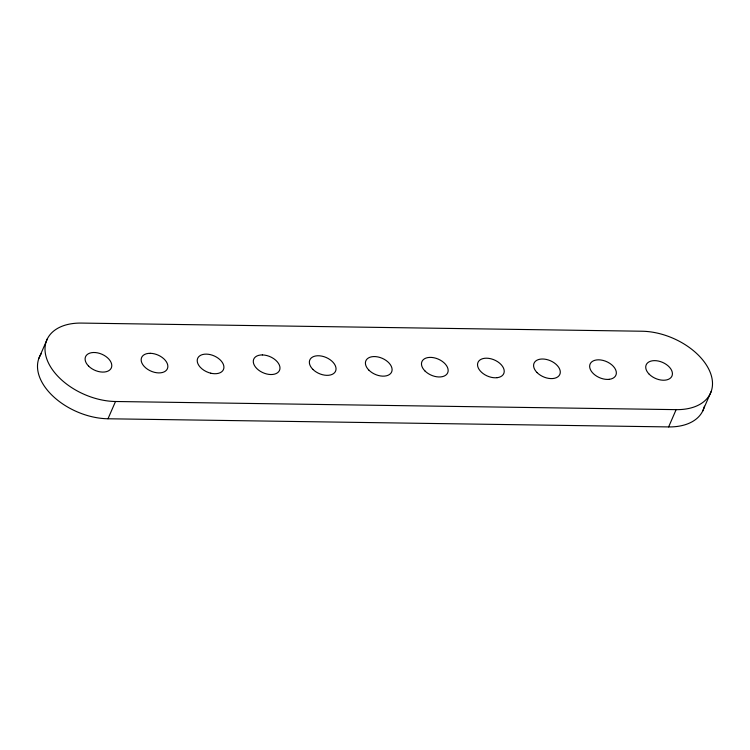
<?xml version="1.0" encoding="UTF-8"?>
<svg xmlns="http://www.w3.org/2000/svg" width="750" height="750" viewBox="0 0 750 750"><rect width="100%" height="100%" fill="white"/><g stroke="black" fill="none" stroke-linecap="round" stroke-linejoin="round"><path stroke-width="1.12" d="M38.841 358.453L47.447 338.653M41.344 353.541A56.231 35.081 23.5 0 0 52.088 395.316A56.231 35.081 23.5 0 0 107.991 418.772L115.509 401.503L676.134 409.641A56.231 35.081 23.5 0 0 709.706 371.166A56.231 35.081 23.5 0 0 642.009 331.228L81.375 323.081A56.231 35.081 23.5 0 0 47.803 361.556A56.231 35.081 23.5 0 0 115.509 401.503M107.991 418.772L668.625 426.919L676.134 409.641M702.553 411.347L711.159 391.547M704.419 406.163A56.231 35.081 23.5 0 1 668.625 426.919M150.234 353.306L148.312 353.4A14.062 8.775 23.5 0 0 141.844 362.925A14.062 8.775 23.5 0 0 156.741 372.759L158.775 372.909A14.062 8.775 23.5 0 0 167.166 363.291A14.062 8.775 23.5 0 0 150.234 353.306M262.369 354.928L260.438 355.022A14.062 8.775 23.5 0 0 253.678 363.778A14.062 8.775 23.5 0 0 266.775 373.997L268.866 374.391A14.062 8.775 23.5 0 0 279.291 364.922L278.466 363.384A14.062 8.775 23.5 0 0 262.369 354.928M497.072 377.7L495.15 377.794A14.062 8.775 23.5 0 1 478.219 367.809A14.062 8.775 23.5 0 1 486.619 358.191L488.644 358.341A14.062 8.775 23.5 0 1 503.541 368.175A14.062 8.775 23.5 0 1 497.072 377.7M609.197 379.331L607.275 379.425A14.062 8.775 23.5 0 1 590.344 369.441A14.062 8.775 23.5 0 1 598.744 359.822L600.769 359.972A14.062 8.775 23.5 0 1 615.666 369.806A14.062 8.775 23.5 0 1 609.197 379.331M210.712 373.191L208.622 372.572A14.062 8.775 23.5 0 1 197.906 363.741L197.4 362.203A14.062 8.775 23.5 0 1 212.513 355.266L214.556 356.1A14.062 8.775 23.5 0 1 222.403 362.569L223.228 364.106A14.062 8.775 23.5 0 1 210.712 373.191M312.863 369.366A14.062 8.775 23.5 0 0 335.438 371.456A14.062 8.775 23.5 0 0 319.772 355.819A14.062 8.775 23.5 0 0 312.863 369.366M368.925 370.181A14.062 8.775 23.5 0 0 391.5 372.272A14.062 8.775 23.5 0 0 375.834 356.634A14.062 8.775 23.5 0 0 368.925 370.181M424.988 370.997A14.062 8.775 23.5 0 0 447.562 373.087A14.062 8.775 23.5 0 0 431.897 357.45A14.062 8.775 23.5 0 0 424.988 370.997M88.612 366.112A14.062 8.775 23.5 0 0 111.188 368.203A14.062 8.775 23.5 0 0 95.522 352.566A14.062 8.775 23.5 0 0 88.612 366.112M649.237 374.25A14.062 8.775 23.5 0 0 671.822 376.341A14.062 8.775 23.5 0 0 656.147 360.703A14.062 8.775 23.5 0 0 649.237 374.25M537.112 372.628A14.062 8.775 23.5 0 0 559.688 374.719A14.062 8.775 23.5 0 0 544.022 359.072A14.062 8.775 23.5 0 0 537.112 372.628"/></g></svg>
